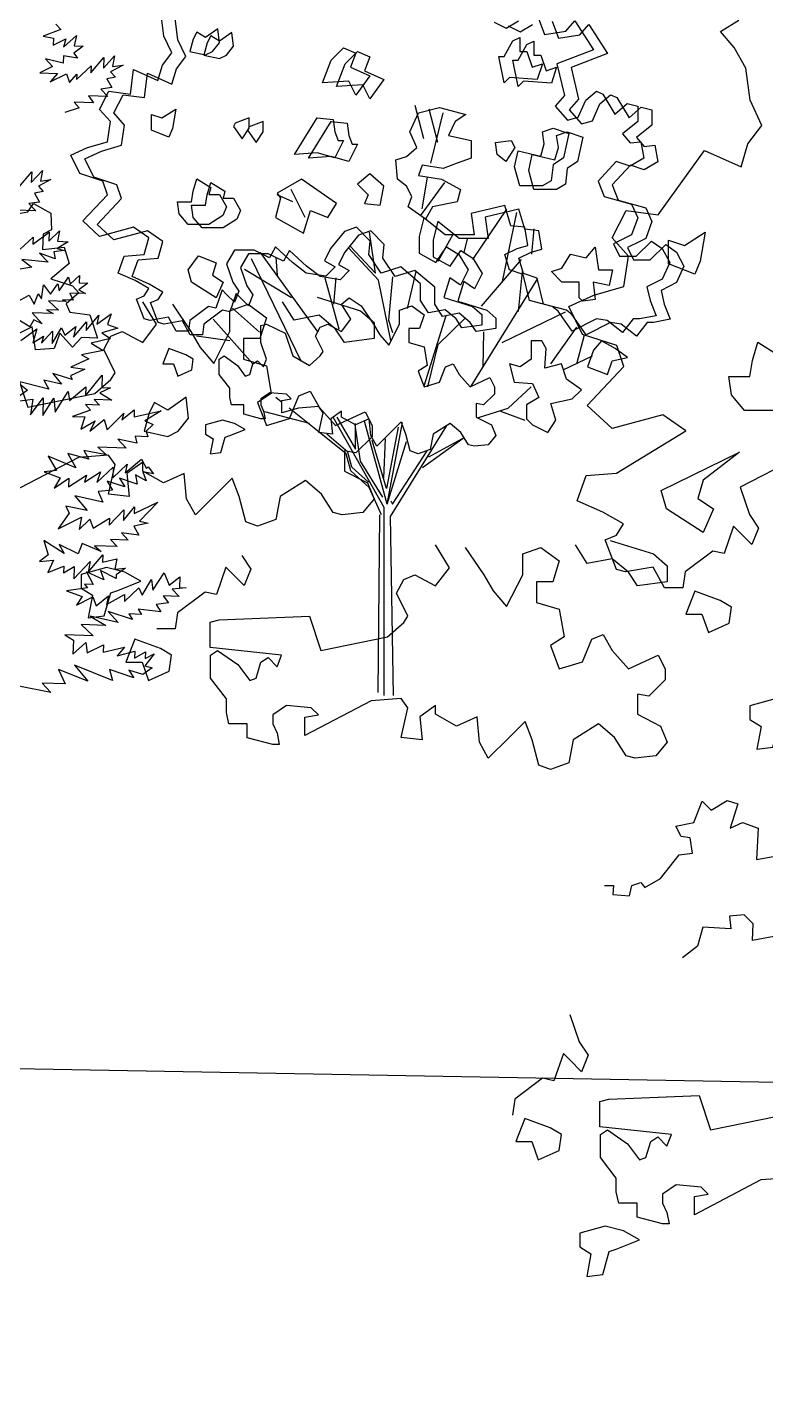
# Model space of a CAD drawing. Header units: inches. Extents: x -11 to 128, y 7 to 56.
# Drawn here: x 66.508 to 67.01, y 21.375 to 22.293 of the extents above; entities that cross this region are included whole.
import ezdxf

# ---------------------------------------------------------------- set-up
doc = ezdxf.new("R2010")
doc.units = ezdxf.units.IN
doc.header["$MEASUREMENT"] = 0
doc.layers.add('CAY', color=94, linetype='Continuous')
doc.layers.add('CAY-3', color=61, linetype='Continuous')
picture_1 = doc.add_image_def('image1.jpg', size_in_pixel=(1680, 1093))

# ---------------------------------------------------------------- blocks, each defined once
blk = doc.blocks.new('A$C76451831')
at = {"layer": 'CAY'}
for p, q in [((6028.7, 1064.2), (6002.1, 1054.3)), ((6021.3, 1072.2), (6028.7, 1064.2)), ((6002.1, 1054.3), (6017.8, 1051)), ((6017.8, 1051), (6017.5, 1040.6)), ((6017.5, 1040.6), (6036.4, 1050.3)), ((6033.2, 1037.3), (6052.4, 1055.2)), ((6036.4, 1050.3), (6033.2, 1037.3)), ((6052.4, 1055.2), (6049.1, 1039.5)), ((6032.8, 1024.2), (6032.4, 1013.3)), ((6053.9, 1020.7), (6032.8, 1024.2)), ((6062.7, 1039), (6048.8, 1028.6)), ((6048.8, 1028.6), (6053.9, 1020.7)), ((6049.1, 1039.5), (6062.7, 1039)), ((6074.5, 998.7), (6093.9, 1022)), ((6093.3, 1005.7), (6110.2, 1024.2)), ((6093.9, 1022), (6093.3, 1005.7)), ((6110.2, 1024.2), (6107, 1008)), ((2228.3, 971.5), (2215.1, 1021.6)), ((2217.8, 939.8), (2236.3, 1016.3)), ((6016.3, 1008.4), (5997.4, 998.7)), ((6005.9, 1019.7), (6016.3, 1008.4)), ((6032.4, 1013.3), (6005.9, 1019.7)), ((6052.8, 988.6), (6074.8, 1009.1)), ((6074.8, 1009.1), (6074.5, 998.7)), ((6122.9, 1010.1), (6104, 1000.4)), ((6107, 1008), (6122.9, 1010.1)), ((5997.4, 998.7), (6024.1, 997.7)), ((6024.1, 997.7), (6012.8, 985)), ((6012.8, 985), (6037.3, 997.3)), ((6037.3, 997.3), (6042.2, 983.9)), ((6042.2, 983.9), (6053.1, 996.7)), ((6053.1, 996.7), (6052.8, 988.6)), ((6111.4, 992), (6098.2, 989.7)), ((6098.2, 989.7), (6105.9, 976.3)), ((6104, 1000.4), (6111.4, 992)), ((6070.5, 963.9), (6078.3, 953.2)), ((6099.9, 962.9), (6070.5, 963.9)), ((6105.9, 976.3), (6089.5, 974.1)), ((6089.5, 974.1), (6099.9, 962.9)), ((6056.8, 945.8), (6035.2, 938.9)), ((6078.3, 953.2), (6048.9, 954.2)), ((6048.9, 954.2), (6056.8, 945.8)), ((2027.8, 857.9), (2006.6, 900.2)), ((2201.9, 860.6), (2238.9, 910.7)), ((2204.6, 871.1), (2212.5, 918.7)), ((2009.3, 881.7), (1985.5, 892.2)), ((2281, 794.5), (2332.5, 870.4)), ((2326.2, 761), (2347.8, 865.6)), ((2491.6, 827), (2512.8, 868.3)), ((2512.8, 868.3), (2561.2, 861.8)), ((2370.1, 802.5), (2374.1, 840.9)), ((2134, 774), (2125.3, 835.7)), ((2228.6, 791.9), (2251.7, 832.8)), ((2268, 805.1), (2272.9, 825.9)), ((2516.4, 799.3), (2491.6, 827)), ((2047.7, 684.5), (1960.2, 805.1)), ((1985.8, 770.9), (1983.8, 797.9)), ((2138.7, 763.4), (2093.5, 812.2)), ((2095.8, 814.5), (2134, 774)), ((2509.3, 753.8), (2516.4, 799.3)), ((2007, 736.3), (1936.2, 779.1)), ((2022.3, 639.8), (1946.8, 795.6)), ((2294.3, 724.1), (2354.9, 794.5)), ((2079.1, 689), (2057.9, 766.3)), ((2071.1, 726.8), (2074.5, 766.9)), ((2157.5, 671.8), (2138.7, 763.4)), ((2159.9, 768.1), (2154, 702.8)), ((2182.7, 720.5), (2195.7, 776.4)), ((2278.7, 602.9), (2379.6, 765.8)), ((2350.1, 715.8), (2356.4, 776.4)), ((2426.2, 723.2), (2463.9, 740.3)), ((2463.9, 740.3), (2509.3, 753.8)), ((1958.8, 684.4), (1917.8, 720.8)), ((2325.4, 669), (2421.3, 715.4)), ((2446.8, 681.3), (2426.2, 723.2)), ((1948.8, 636.8), (1888.7, 704)), ((2154, 702.8), (2159.9, 684)), ((2207.6, 603.7), (2240.9, 709.9)), ((2228.7, 665.9), (2269.2, 705.2)), ((1914.2, 671.4), (1863.5, 678.5)), ((2296.7, 631.7), (2297.9, 685.1)), ((2399.3, 636.8), (2438.6, 692.2)), ((2438.6, 636.8), (2450, 680.8)), ((2498.7, 664.2), (2446.8, 681.3)), ((2213.4, 601.8), (2228.7, 665.9)), ((2509.3, 632.9), (2498.7, 664.2)), ((2417.8, 627.7), (2461.8, 648.6)), ((2334.4, 569.5), (2369.4, 602.2)), ((1991.5, 579.5), (1983.4, 586)), ((2034.5, 546.7), (1966.9, 564.4)), ((2041.2, 539.6), (2003.7, 569.7)), ((2147.3, 419.7), (2069.9, 556)), ((2075.8, 556.2), (2104.1, 507.8)), ((2289.6, 555.4), (2334.4, 569.5)), ((2323, 565.2), (2360, 551.4)), ((2089.9, 500.7), (2041.2, 539.6)), ((2102.9, 544.4), (2111.2, 489.7)), ((2104.1, 507.8), (2104.1, 546.7)), ((2151.6, 424.8), (2117.3, 549.9)), ((2168.2, 540.8), (2150.5, 448.4)), ((2151.6, 424.8), (2175, 548.1)), ((2156.8, 405.9), (2241.3, 542.4)), ((2092.3, 503.1), (2060.4, 530.2)), ((2150.5, 448.4), (2129.2, 520.8)), ((2146.9, 463.7), (2149.3, 523.1)), ((2151.6, 424.8), (2181.2, 519.2)), ((2205.1, 479.9), (2266.8, 524.3)), ((2214.5, 496), (2264.5, 523.1)), ((2096.6, 475.1), (2089.9, 500.7)), ((2098.2, 480.3), (2092.3, 503.1)), ((2159.9, 424.8), (2212.2, 505.4)), ((2124.5, 449.6), (2096.6, 475.1)), ((2123.3, 457.8), (2098.2, 480.3)), ((2111.2, 489.7), (2144.6, 435.4)), ((2143, 408.3), (2124.5, 449.6)), ((2157.5, 429.5), (2159.9, 424.8)), ((2147.3, 135.4), (2147.3, 419.7)), ((2138.3, 140.1), (2140.6, 408.3)), ((2161.5, 135.4), (2156.8, 405.9))]:
    blk.add_line(p, q, dxfattribs=at)
for points in [[(2334.4, 1147.6), (2352.9, 1138.5), (2371.4, 1149.9)], [(2401.2, 1154.7), (2410.7, 1129.1), (2442.9, 1133.8), (2456.7, 1149.9), (2484.6, 1105.9), (2429.6, 1084.7), (2441, 1036.7), (2426.8, 1020.6), (2445.3, 999.7), (2461.8, 1004.1), (2473.2, 1029.6), (2489.3, 1043.4), (2498.7, 1039.1), (2517.2, 1008.8), (2535.7, 1024.9), (2551.8, 1020.6), (2551.8, 997.4), (2528.6, 978.9), (2540, 965.1), (2556.1, 967.1), (2560.8, 941.9), (2540, 930.1), (2519.2, 937.2), (2491.7, 907.3), (2500.7, 884.1), (2542.4, 872.7), (2551.8, 851.9), (2542.4, 826.3), (2533.3, 821.6), (2514.8, 812.5), (2523.9, 794.1), (2549.4, 794.1), (2572.6, 816.9), (2588.7, 805.5), (2600.1, 784.6), (2588.7, 759.5), (2565.6, 747.7), (2570.3, 726.8), (2579.3, 704), (2554.2, 699.3), (2544.7, 699.3), (2528.6, 678.5), (2505.4, 696.9), (2489.3, 699.3), (2452.3, 680.8), (2431.5, 710.7), (2422.5, 717.8), (2387.9, 726.8), (2378.5, 766.1), (2357.6, 773.2), (2350.9, 796.4), (2369.4, 805.5), (2385.5, 810.2), (2380.8, 837.7), (2360, 840.1), (2350.9, 870.4), (2299.8, 858.6), (2304.6, 826.3), (2260.5, 826.3), (2228.3, 851.9), (2221.2, 824), (2221.2, 798.4), (2246.8, 784.6), (2262.9, 807.8), (2281.4, 796.4), (2295.5, 773.2), (2283.7, 750), (2267.6, 761.4), (2258.6, 731.5), (2302.2, 717.8), (2316, 706), (2316, 689.9), (2286.1, 685.5), (2277, 699.3), (2260.5, 713.1), (2235.4, 708.3), (2223.6, 726.8), (2223.6, 752.4), (2193.7, 777.9), (2163.8, 768.5), (2145.4, 796.4), (2147.3, 816.9), (2126.9, 837.7), (2108.4, 831), (2087.6, 805.5), (2078.1, 787), (2094.3, 777.9), (2080.5, 763.8), (2050.6, 768.5), (2029.8, 784.6), (2004.2, 807.8), (1995.2, 791.7), (1972, 803.1), (1942.1, 803.1), (1930.3, 782.3), (1939.8, 754.7), (1948.8, 741), (1942.1, 724.5), (1930.3, 736.3), (1923.7, 742.9), (1914.2, 715.4), (1902.8, 717.8), (1874.9, 696.9), (1872.6, 680.8), (1854.1, 680.8), (1842.7, 701.7), (1814.8, 696.9), (1805.7, 699.3), (1794.3, 729.2), (1805.7, 733.9), (1812.8, 745.3), (1792, 757.1), (1766.4, 768.5), (1775.5, 794.1), (1805.7, 796.4), (1812.8, 821.6), (1789.6, 837.7), (1738.5, 824), (1713.4, 847.2), (1750.3, 886.5), (1743.2, 907.3), (1708.6, 918.7), (1694.9, 946.6), (1720, 958), (1750.3, 967.1), (1755, 997.4), (1738.5, 1015.9), (1752.7, 1043.4), (1784.9, 1039.1), (1789.6, 1076), (1826.6, 1059.5), (1833.2, 1082.7), (1847.4, 1101.2), (1835.6, 1126.7), (1831.3, 1159)], [(1595.2, 903.7), (1614.6, 927.1), (1614, 910.8), (1631, 929.2), (1627.7, 913), (1643.6, 915.2), (1624.7, 905.4), (1632.1, 897), (1618.9, 894.7), (1626.6, 881.3), (1610.2, 879.2), (1620.7, 867.9), (1591.3, 868.9)], [(1597.4, 810.2), (1616.6, 828.2), (1616.2, 817.7), (1640.9, 835.5), (1640.4, 822.3), (1656.8, 837.6), (1653.5, 821.9), (1669.8, 821.3), (1653.1, 811), (1663.9, 807.9), (1648, 805.8), (1649.9, 795.3), (1626.6, 803.8), (1639.3, 790.2), (1599.5, 794.3), (1615, 782.9), (1590.8, 778.7)], [(1591.9, 730.6), (1610.8, 740.4), (1618.5, 727), (1624.5, 742.7), (1629.2, 734.8), (1632.6, 756), (1643, 742), (1654, 757.9), (1656.3, 747), (1670.2, 767.8), (1672.6, 757.3), (1686.6, 770), (1686.2, 759.1), (1699.3, 758.6), (1685.9, 748.7), (1696.1, 742.9), (1672.1, 743.7), (1677.2, 733.1), (1661.3, 733.7), (1666.6, 730.8), (1639.9, 731.7), (1655.3, 717.6), (1636.8, 718.2), (1647, 712.9), (1615.3, 714), (1630.6, 697.1), (1617.6, 703), (1611.9, 692.8), (1593.7, 703.8)], [(1598, 672), (1622.6, 689.7), (1616.4, 668.6), (1632.6, 678.5), (1629.6, 668.1), (1646.1, 686.1), (1645.4, 667.6), (1659.8, 691.1), (1664.9, 680), (1681.2, 693.1), (1677.9, 676.9), (1697.3, 700.2), (1696.8, 687.1), (1716.2, 710.4), (1713, 696.9), (1734.9, 712.5), (1729.3, 696.4), (1745, 690.8), (1720.7, 683.5), (1733.6, 674.9), (1704.3, 668.2), (1722.5, 656.7), (1690.1, 650.1), (1700.8, 644.3), (1673.6, 631.7), (1694.8, 628.7), (1673.2, 618.6), (1675.7, 613), (1646.5, 622.2), (1659.6, 605.9), (1633, 611.8), (1640.7, 598.4), (1590.4, 611), (1608.5, 596.8), (1583.9, 579.1), (1616.2, 583.4), (1612.6, 559.5), (1632.1, 585.5), (1631.2, 558.8), (1648, 585), (1649.9, 563.6), (1669.6, 594.7), (1671.9, 581.4), (1696.6, 601.9), (1696.1, 588.3), (1721.2, 619.6), (1720.6, 601), (1733.7, 600.6), (1717.6, 593), (1735.8, 581.9), (1709.1, 582.8), (1716.9, 574.4), (1695.7, 575.2), (1703.5, 566.7), (1676.5, 557.2), (1695, 556.6), (1688.9, 538.2), (1710.7, 550.6), (1702.4, 535), (1724.3, 552.8), (1728.8, 536.8), (1753.7, 562.3), (1750.6, 551.9), (1769.7, 567.1), (1769.3, 556.7), (1810, 565.7), (1785.4, 550.7), (1798.4, 544.8), (1787.6, 534.8), (1790, 526.5), (1771, 527.2), (1773.4, 516.7), (1744.6, 522.7), (1757.2, 509.1), (1714.7, 510.6), (1727.4, 499.2), (1693.2, 505.9), (1700.9, 492.5), (1669.1, 501.3), (1681.4, 479.5), (1639.5, 497.3), (1652.3, 475.6), (1633.6, 473.5), (1657.4, 464.5), (1648.7, 449), (1670.5, 464.1), (1670, 450.9), (1697.4, 468.6), (1694.3, 457.8), (1718.8, 473.3), (1712.8, 457.1), (1737.7, 480.3), (1737.1, 464.5), (1759.1, 485), (1755.9, 472), (1780.7, 492.4), (1788.3, 478.5), (1790.7, 481.2), (1798.5, 470.5), (1782.7, 473.7), (1787.7, 460), (1771.7, 468.7), (1773.9, 455), (1747.5, 464.1), (1755.2, 450.7), (1728.8, 459.3), (1736.5, 445.9), (1715.1, 443.9), (1722.2, 427.8), (1680, 437), (1698.2, 415), (1666.3, 421.6), (1671.3, 411), (1654.7, 387.5), (1689.7, 404.9), (1686.3, 386.4), (1702.7, 401.7), (1707.7, 388.4), (1732.3, 403.4), (1731.9, 392.6), (1754, 415.8), (1753.4, 400), (1770, 420.7), (1769.7, 410.3), (1805.2, 427.6), (1777.4, 399.1), (1790.4, 396), (1769, 391.3), (1776.7, 377.8), (1750.1, 381.5), (1760.6, 370.2), (1733.8, 371.2), (1743.9, 360.4), (1709.5, 361.6), (1719.6, 353.1), (1691, 365), (1685, 349.3), (1656.1, 363.5), (1663.8, 350.1), (1632.7, 369.7), (1639.7, 348.2), (1626.2, 337.8), (1647.6, 339.7), (1638.8, 321.5), (1663.1, 331), (1662.7, 320.6), (1679, 330.5), (1678.3, 311.9), (1703.2, 337.8), (1700, 322), (1722.2, 348), (1721.8, 337.1), (1743.2, 341.8), (1740, 326.1), (1756.3, 327.8), (1742.4, 317.8), (1742.2, 312.4), (1718.6, 324.1), (1723.6, 310.3), (1697.2, 322.1), (1707.5, 303.2), (1694.3, 303.7), (1699.1, 298), (1667.2, 293.7), (1691, 285.2), (1682.3, 271.9), (1706.8, 284.6), (1711.8, 270.9), (1730.9, 286.1), (1727.7, 273), (1755, 287.9), (1754.6, 277.5), (1776.6, 298.1), (1781.7, 287), (1795.6, 310.5), (1797.8, 294.6), (1814.6, 320.8), (1822.1, 301.9), (1838.4, 314.5), (1837.8, 298.6), (1848.2, 298.3), (1826.8, 296.3), (1837.3, 285.1), (1813.3, 285.9), (1821.1, 275.2), (1802.5, 273.1), (1809.8, 262), (1775.5, 265.9), (1780.6, 258), (1761.6, 258.7), (1766.8, 250.4), (1730.1, 262.5), (1745.3, 245.7), (1703.1, 255.3), (1726.6, 241.3), (1689.5, 242.6), (1707.5, 225.7), (1664.9, 227.2), (1677.8, 219), (1677, 197.7), (1696.2, 215.6), (1698.4, 199.7), (1722.9, 212), (1722.5, 201.1), (1754.9, 208.2), (1743.6, 195.4), (1770.5, 202.2), (1770.2, 191.8), (1786.4, 201.6), (1786, 191.2), (1799.9, 198.4), (1785.6, 180.3), (1796.4, 177.2), (1782.5, 167.3), (1761.4, 173.5), (1769.1, 162.3), (1732.4, 174.5), (1736.8, 158), (1679.2, 181.3), (1699.6, 157), (1654.9, 174.5), (1665, 152.8), (1630.2, 154), (1643.3, 140), (1592.9, 149.9)]]:
    blk.add_lwpolyline(points, dxfattribs=at)
for points in [[(1919.5, 1116.7), (1916.9, 1137.8), (1898.4, 1124.6), (1885.2, 1132.5), (1880, 1122), (1874.7, 1103.5), (1898.4, 1098.2), (1909, 1103.5)], [(2362.9, 1119.3), (2373.5, 1124.6), (2373.5, 1103.5), (2384.1, 1103.5), (2392, 1079.7), (2407.8, 1085), (2399.9, 1061.2), (2357.7, 1063.9), (2349.7, 1055.9), (2341.8, 1095.6), (2349.7, 1095.6)], [(2088.5, 1090.3), (2106.9, 1108.8), (2125.4, 1100.8), (2117.5, 1079.7), (2146.5, 1066.5), (2125.4, 1037.5), (2114.9, 1058.6), (2075.3, 1055.9)], [(2209.9, 855.3), (2183.5, 873.8), (2188.8, 889.6), (2180.8, 905.5), (2167.6, 916), (2165, 945.1), (2180.8, 950.3), (2196.7, 963.5), (2186.1, 987.3), (2199.3, 1016.3), (2231, 1024.3), (2270.6, 1013.7), (2254.7, 1003.1), (2244.2, 982), (2278.5, 974.1), (2278.5, 947.7), (2257.4, 939.8), (2236.3, 931.9), (2204.6, 937.1), (2199.3, 921.3), (2233.6, 916), (2262.7, 900.2), (2257.4, 881.7), (2220.4, 873.8)], [(1795.5, 989.9), (1795.5, 1013.7), (1811.3, 1008.4), (1832.5, 1021.6), (1827.2, 992.6), (1821.9, 979.4)], [(1943.3, 995.2), (1940.7, 989.9), (1953.9, 971.5), (1964.4, 987.3), (1964.4, 1003.1)], [(2054.1, 982), (2067.3, 1003.1), (2091.1, 1000.5), (2093.7, 982), (2099, 968.8), (2106.9, 968.8), (2093.7, 942.4), (2067.3, 950.3), (2033, 947.7)], [(2365.6, 929.2), (2370.9, 953), (2405.2, 945.1), (2410.4, 963.5), (2407.8, 982), (2423.6, 987.3), (2447.4, 979.4), (2439.5, 942.4), (2423.6, 931.9), (2421, 908.1), (2407.8, 900.2), (2373.5, 900.2)], [(2318.1, 953), (2315.4, 971.5), (2339.2, 974.1), (2344.5, 963.5), (2331.3, 942.4)], [(2141.2, 876.4), (2146.5, 905.5), (2125.4, 923.9), (2106.9, 908.1), (2122.8, 892.2), (2117.5, 879)], [(1903.7, 887), (1919.5, 887), (1930.1, 868.5), (1924.8, 855.3), (1903.7, 842.1), (1872, 842.1), (1858.8, 857.9), (1856.2, 876.4), (1877.3, 876.4), (1880, 892.2), (1885.2, 910.7), (1906.4, 897.5)], [(2062.1, 857.9), (2075.3, 879), (2022.5, 916), (1985.5, 894.9), (1990.8, 887), (1982.9, 857.9), (2025.1, 834.2), (2035.7, 868.5)], [(2577.1, 788.1), (2577.1, 823.8), (2600.8, 815.8), (2632.5, 835.6), (2624.6, 792.1), (2616.7, 772.3)], [(1856.2, 760.2), (1850.9, 778.7), (1866.8, 799.8), (1893.2, 789.3), (1887.9, 770.8), (1903.7, 760.2), (1893.2, 736.5)], [(2415.7, 781.4), (2428.9, 802.5), (2452.7, 797.2), (2465.9, 813), (2471.2, 778.7), (2492.3, 778.7), (2487, 755), (2463.2, 760.2), (2465.9, 733.8), (2447.4, 731.2), (2442.1, 736.5), (2442.1, 760.2), (2415.7, 760.2), (2399.9, 776.1)], [(1999.5, 590.8), (1974.4, 593.1), (1960.6, 583.7), (1960.6, 574.6), (1964.9, 565.2), (1967.3, 553.8), (1960.6, 553.8), (1935.1, 560.5), (1935.1, 574.6), (1916.6, 574.6), (1914.2, 586), (1914.2, 599.8), (1898.1, 620.6), (1898.1, 643.8), (1905.2, 648.6), (1925.6, 634.4), (1937.4, 618.3), (1944.1, 620.6), (1948.8, 636.8), (1955.9, 641.5), (1964.9, 632), (1969.6, 643.8), (1960.6, 669), (1960.6, 694.6), (1969.6, 696.9), (1997.6, 683.2), (2009, 648.6), (2034.5, 634.4), (2050.6, 648.6), (2054.9, 655.2), (2043.5, 678.5), (2050.6, 692.2), (2062, 696.9), (2082.9, 685.5), (2096.6, 704), (2082.9, 726.8), (2094.3, 736.3), (2112.7, 724.5), (2131.2, 696.9), (2140.6, 680.8), (2154.4, 664.7), (2170.5, 696.9), (2170.5, 717.8), (2189, 724.5), (2207.5, 710.7), (2200.8, 689.9), (2184.3, 689.9), (2184.3, 669), (2207.5, 662.3), (2212.2, 634.4), (2198.4, 625.4), (2207.5, 602.2), (2230.7, 609.2), (2240.1, 632), (2251.5, 636.8), (2260.5, 620.6), (2277, 602.2), (2306.9, 615.9), (2314, 602.2), (2314, 590.8), (2297.5, 574.6), (2286.1, 576.6), (2286.1, 556.2), (2309.3, 544.4), (2316, 528.2), (2304.6, 514.5), (2283.7, 512.1), (2274.7, 514.5), (2262.9, 533), (2246.8, 546.7), (2221.2, 530.6), (2216.9, 507.4), (2198.4, 500.7), (2186.6, 505), (2179.9, 530.6), (2172.9, 549.1), (2156.8, 533), (2135.9, 512.1), (2126.9, 528.2), (2124.5, 553.8), (2103.7, 544.4), (2082.9, 556.2), (2082.9, 565.2), (2066.7, 553.8), (2069.1, 530.6), (2048.3, 533), (2054.9, 562.8), (2048.3, 572.3), (2018, 569.9), (1992.8, 562.8), (1992.8, 581.3), (2006.6, 583.7)], [(2392.2, 660), (2385.5, 671.4), (2369.4, 671.4), (2369.4, 643.8), (2352.9, 632), (2336.8, 636.8), (2343.9, 609.2), (2371.4, 606.9), (2380.8, 586), (2362.3, 574.6), (2362.3, 553.8), (2371.4, 544.4), (2394.6, 533), (2406.4, 551.4), (2399.3, 576.6), (2431.5, 583.7), (2445.3, 597.4), (2422.5, 613.6), (2415.4, 636.8), (2389.8, 630.1)], [(2475.5, 671.4), (2463.7, 657.6), (2454.7, 632), (2484.6, 620.6), (2491.7, 641.5), (2514.8, 646.2), (2496.4, 660)], [(1809, 206.5), (1770.6, 220.7), (1757.1, 185.9), (1781.3, 185.9), (1791.3, 158.2), (1822.5, 172.3), (1826.1, 196.5)]]:
    blk.add_lwpolyline(points, close=True, dxfattribs=at)
at = {"layer": 'CAY-3'}
for p, q in [((2655.3, 1139), (2683, 1156.1)), ((2676, 1114.8), (2655.3, 1139)), ((2693.6, 1083.6), (2676, 1114.8)), ((2700.1, 1035.2), (2693.6, 1083.6)), ((2717.8, 996.9), (2700.1, 1035.2)), ((2696.6, 969.1), (2717.8, 996.9)), ((2686.6, 934.3), (2696.6, 969.1)), ((2561.2, 861.8), (2631.1, 959.1)), ((2631.1, 959.1), (2686.6, 934.3)), ((6577.4, 899), (6564.2, 949.2)), ((6416.3, 659.8), (6481.8, 639.1)), ((6173.4, 618.5), (6152.8, 652.7)), ((6197.6, 649.2), (6225.3, 607.9)), ((6284.2, 639.1), (6312, 649.2)), ((6284.2, 607.9), (6284.2, 639.1)), ((6312, 649.2), (6339.7, 628.5)), ((6381.5, 625), (6363.8, 652.7)), ((6481.8, 639.1), (6502.4, 621.4)), ((2453.9, 573.9), (2509.3, 632.9)), ((6152.8, 590.8), (6173.4, 618.5)), ((6339.7, 628.5), (6329.6, 597.3)), ((6419.3, 632.1), (6381.5, 625)), ((6444, 611.4), (6419.3, 632.1)), ((6502.4, 621.4), (6502.4, 597.3)), ((6093.8, 580.2), (6104.4, 600.8)), ((6104.4, 600.8), (6121.5, 607.9)), ((6121.5, 607.9), (6152.8, 590.8)), ((6225.3, 607.9), (6239.4, 583.7)), ((6260.1, 559.5), (6284.2, 607.9)), ((6304.9, 597.3), (6304.9, 566)), ((6329.6, 597.3), (6304.9, 597.3)), ((6457.6, 590.8), (6444, 611.4)), ((6502.4, 597.3), (6457.6, 590.8)), ((2491.6, 539.1), (2453.9, 573.9)), ((6110.9, 545.4), (6093.8, 580.2)), ((6239.4, 583.7), (6260.1, 559.5)), ((2568.3, 559.8), (2491.6, 539.1)), ((2603, 535.6), (2568.3, 559.8)), ((6304.9, 566), (6339.7, 556)), ((6339.7, 556), (6346.7, 514.1)), ((2498.1, 471.6), (2603, 535.6)), ((5961.9, 545.3), (5979, 493.4)), ((6080.2, 514.1), (6104.4, 535.3)), ((6104.4, 535.3), (6110.9, 545.4)), ((5979, 493.4), (6080.2, 514.1)), ((6346.7, 514.1), (6326.1, 500.5)), ((6388.6, 510.6), (6405.7, 517.6)), ((6405.7, 517.6), (6419.3, 493.4)), ((86.7, 510.8), (100.8, 469.5)), ((2797, 507.9), (2685, 450.4)), ((6326.1, 500.5), (6339.7, 465.7)), ((6374.5, 476.3), (6388.6, 510.6)), ((6419.3, 493.4), (6444, 465.7)), ((2452.7, 468.1), (2498.1, 471.6)), ((6339.7, 465.7), (6374.5, 476.3)), ((6444, 465.7), (6488.8, 486.4)), ((6488.8, 486.4), (6499.5, 465.7)), ((76.8, 451.7), (62.5, 410.5)), ((86.7, 441.8), (76.8, 451.7)), ((100.8, 469.5), (114.4, 448.9)), ((2439.1, 429.8), (2452.7, 468.1)), ((2685, 450.4), (2699.2, 409.1)), ((6499.5, 465.7), (6499.5, 448.6)), ((104.4, 424.1), (86.7, 441.8)), ((114.4, 448.9), (104.4, 424.1)), ((2477.5, 412.7), (2439.1, 429.8)), ((6499.5, 448.6), (6474.7, 424.4)), ((45.4, 414.1), (3.5, 382.8)), ((62.5, 410.5), (45.4, 414.1)), ((2508.7, 395), (2477.5, 412.7)), ((2699.2, 409.1), (2712.7, 388.5)), ((6055.5, 417.4), (5954.9, 364.8)), ((6100.9, 420.9), (6055.5, 417.4)), ((6110.9, 406.7), (6100.9, 420.9)), ((6152.8, 410.3), (6128.6, 393.2)), ((6152.8, 396.7), (6152.8, 410.3)), ((6457.6, 427.4), (6457.6, 396.7)), ((6474.7, 424.4), (6457.6, 427.4)), ((145.6, 382.8), (281.8, 388.3)), ((281.8, 388.3), (298.9, 336.4)), ((2498.1, 377.9), (2508.7, 395)), ((2675.1, 391.3), (2660.8, 350.1)), ((2685, 381.4), (2675.1, 391.3)), ((2712.7, 388.5), (2702.7, 363.7)), ((6100.9, 361.9), (6110.9, 406.7)), ((6128.6, 393.2), (6132.1, 358.4)), ((6184, 379), (6152.8, 396.7)), ((6215.3, 393.2), (6184, 379)), ((6218.8, 354.8), (6215.3, 393.2)), ((6457.6, 396.7), (6492.4, 379)), ((3.5, 382.8), (0, 358.6)), ((132.1, 379.3), (145.6, 382.8)), ((132.1, 340.9), (132.1, 379.3)), ((2481, 370.8), (2498.1, 377.9)), ((2498.1, 326), (2481, 370.8)), ((2488.6, 369.9), (2554, 349.3)), ((2702.7, 363.7), (2685, 381.4)), ((6287.8, 386.1), (6263.6, 361.9)), ((6298.4, 358.4), (6287.8, 386.1)), ((6398.6, 382.6), (6360.3, 358.4)), ((6422.8, 361.9), (6398.6, 382.6)), ((6492.4, 379), (6502.4, 354.8)), ((298.9, 336.4), (400.1, 357.1)), ((2245.7, 328.6), (2225, 362.9)), ((2269.8, 359.3), (2297.6, 318)), ((2356.5, 349.3), (2384.2, 359.3)), ((2356.5, 318), (2356.5, 349.3)), ((2384.2, 359.3), (2411.9, 338.7)), ((2453.8, 335.1), (2436.1, 362.9)), ((2554, 349.3), (2574.7, 331.6)), ((2643.7, 353.7), (2601.9, 322.4)), ((2660.8, 350.1), (2643.7, 353.7)), ((6132.1, 358.4), (6100.9, 361.9)), ((6232.4, 330.6), (6218.8, 354.8)), ((6263.6, 361.9), (6232.4, 330.6)), ((6308.4, 320), (6298.4, 358.4)), ((6360.3, 358.4), (6353.8, 323.6)), ((6440.5, 334.2), (6422.8, 361.9)), ((6502.4, 354.8), (6485.3, 334.2)), ((240, 329.4), (132.1, 340.9)), ((132.7, 329.4), (143.3, 336.4)), ((132.7, 294.5), (132.7, 329.4)), ((143.3, 336.4), (173.9, 315.2)), ((232.9, 311.7), (240, 329.4)), ((1908, 329.4), (1893.8, 288.2)), ((1917.9, 319.4), (1908, 329.4)), ((1932.1, 347.2), (1945.6, 326.5)), ((2225, 300.9), (2245.7, 328.6)), ((2411.9, 338.7), (2401.9, 307.4)), ((2491.5, 342.2), (2453.8, 335.1)), ((2516.3, 321.6), (2491.5, 342.2)), ((2553.5, 329.5), (2511.7, 322.4)), ((2570.6, 298.2), (2553.5, 329.5)), ((2574.7, 331.6), (2574.7, 307.4)), ((6454.1, 330.6), (6440.5, 334.2)), ((6485.3, 334.2), (6454.1, 330.6)), ((173.9, 315.2), (191.6, 291)), ((201.6, 294.5), (208.7, 318.7)), ((208.7, 318.7), (219.3, 325.8)), ((219.3, 325.8), (232.9, 311.7)), ((1935.6, 301.8), (1917.9, 319.4)), ((1945.6, 326.5), (1935.6, 301.8)), ((2166.1, 290.3), (2176.7, 310.9)), ((2176.7, 310.9), (2193.8, 318)), ((2193.8, 318), (2225, 300.9)), ((2297.6, 318), (2311.7, 293.8)), ((2332.3, 269.7), (2356.5, 318)), ((2377.2, 307.4), (2377.2, 276.1)), ((2401.9, 307.4), (2377.2, 307.4)), ((2511.7, 322.4), (2498.1, 326)), ((2529.9, 300.9), (2516.3, 321.6)), ((2574.7, 307.4), (2529.9, 300.9)), ((2601.9, 322.4), (2598.3, 298.2)), ((6326.1, 313.5), (6308.4, 320)), ((6353.8, 323.6), (6326.1, 313.5)), ((156.8, 263.3), (132.7, 294.5)), ((191.6, 291), (201.6, 294.5)), ((1876.7, 291.7), (1834.8, 260.5)), ((1893.8, 288.2), (1876.7, 291.7)), ((2183.2, 255.5), (2166.1, 290.3)), ((2311.7, 293.8), (2332.3, 269.7)), ((2598.3, 298.2), (2570.6, 298.2)), ((2377.2, 276.1), (2411.9, 266.1)), ((2411.9, 266.1), (2419, 224.2)), ((156.8, 242.6), (156.8, 263.3)), ((247, 253.3), (226.4, 239.1)), ((284.8, 249.7), (247, 253.3)), ((375.4, 260.4), (274.7, 207.8)), ((295.4, 239.1), (284.8, 249.7)), ((420.8, 263.9), (375.4, 260.4)), ((1834.8, 260.5), (1831.3, 236.3)), ((1884.4, 246.4), (1898, 249.9)), ((1884.4, 208.1), (1884.4, 246.4)), ((1898, 249.9), (2034.2, 255.5)), ((2034.2, 255.5), (2051.3, 203.6)), ((2152.5, 224.2), (2176.7, 245.5)), ((2176.7, 245.5), (2183.2, 255.5)), ((160.4, 225.5), (156.8, 242.6)), ((188.1, 225.5), (160.4, 225.5)), ((188.1, 204.3), (188.1, 225.5)), ((226.4, 239.1), (226.4, 225.5)), ((226.4, 225.5), (232.9, 211.4)), ((274.7, 235.6), (295.4, 239.1)), ((274.7, 207.8), (274.7, 235.6)), ((1831.3, 236.3), (1803.5, 236.3)), ((2460.9, 220.7), (2478, 227.8)), ((2478, 227.8), (2491.5, 203.6)), ((232.9, 211.4), (236.4, 194.3)), ((1992.3, 196.5), (1884.4, 208.1)), ((2051.3, 203.6), (2152.5, 224.2)), ((2419, 224.2), (2398.4, 210.7)), ((2398.4, 210.7), (2411.9, 175.9)), ((2446.7, 186.5), (2460.9, 220.7)), ((226.4, 194.3), (188.1, 204.3)), ((236.4, 194.3), (226.4, 194.3)), ((1885, 196.5), (1895.6, 203.6)), ((1885, 161.7), (1885, 196.5)), ((1895.6, 203.6), (1926.3, 182.3)), ((1954, 161.7), (1961.1, 185.9)), ((1961.1, 185.9), (1971.7, 193)), ((1971.7, 193), (1985.3, 178.8)), ((1985.3, 178.8), (1992.3, 196.5)), ((2411.9, 175.9), (2446.7, 186.5)), ((2491.5, 203.6), (2516.3, 175.9)), ((2516.3, 175.9), (2561.1, 196.5)), ((2561.1, 196.5), (2571.7, 175.9)), ((1926.3, 182.3), (1944, 158.2)), ((2571.7, 175.9), (2571.7, 158.8)), ((1909.2, 130.4), (1885, 161.7)), ((1944, 158.2), (1954, 161.7)), ((2571.7, 158.8), (2547, 134.6)), ((1909.2, 109.8), (1909.2, 130.4)), ((2127.7, 127.5), (2027.1, 75)), ((2173.1, 131), (2127.7, 127.5)), ((2183.2, 116.9), (2173.1, 131)), ((2529.9, 137.5), (2529.9, 106.9)), ((2547, 134.6), (2529.9, 137.5)), ((1912.7, 92.7), (1909.2, 109.8)), ((1999.4, 120.4), (1978.8, 106.3)), ((1978.8, 106.3), (1978.8, 92.7)), ((2037.1, 116.9), (1999.4, 120.4)), ((2027.1, 102.7), (2047.8, 106.3)), ((2027.1, 75), (2027.1, 102.7)), ((2047.8, 106.3), (2037.1, 116.9)), ((2173.1, 72.1), (2183.2, 116.9)), ((2225, 120.4), (2200.9, 103.3)), ((2200.9, 103.3), (2204.4, 68.5)), ((2225, 106.9), (2225, 120.4)), ((2256.3, 89.2), (2225, 106.9)), ((2287.5, 103.3), (2256.3, 89.2)), ((2291.1, 65), (2287.5, 103.3)), ((2529.9, 106.9), (2564.7, 89.2)), ((1940.4, 92.7), (1912.7, 92.7)), ((1940.4, 71.5), (1940.4, 92.7)), ((1978.8, 92.7), (1985.3, 78.5)), ((2360.1, 96.2), (2335.9, 72.1)), ((2370.7, 68.5), (2360.1, 96.2)), ((2470.9, 92.7), (2432.6, 68.5)), ((2495.1, 72.1), (2470.9, 92.7)), ((2564.7, 89.2), (2574.7, 65)), ((1978.8, 61.4), (1940.4, 71.5)), ((1988.8, 61.4), (1978.8, 61.4)), ((1985.3, 78.5), (1988.8, 61.4)), ((2204.4, 68.5), (2173.1, 72.1)), ((2304.6, 40.8), (2291.1, 65)), ((2335.9, 72.1), (2304.6, 40.8)), ((2380.7, 30.2), (2370.7, 68.5)), ((2432.6, 68.5), (2426.1, 33.7)), ((2512.8, 44.3), (2495.1, 72.1)), ((2574.7, 65), (2557.6, 44.3)), ((2526.3, 40.8), (2512.8, 44.3)), ((2557.6, 44.3), (2526.3, 40.8)), ((2398.4, 23.7), (2380.7, 30.2)), ((2426.1, 33.7), (2398.4, 23.7))]:
    blk.add_line(p, q, dxfattribs=at)
for points in [[(6683.5, 1075.1), (6702, 1066.1), (6720.4, 1077.5)], [(6750.3, 1082.2), (6759.7, 1056.6), (6792, 1061.4), (6805.7, 1077.5), (6833.6, 1033.4), (6778.6, 1012.2), (6790, 964.2), (6775.9, 948.1), (6794.3, 927.3), (6810.8, 931.6), (6822.2, 957.2), (6838.4, 970.9), (6847.8, 966.6), (6866.3, 936.3), (6884.7, 952.4), (6900.9, 948.1), (6900.9, 924.9), (6877.7, 906.4), (6889.1, 892.7), (6905.2, 894.6), (6909.9, 869.5), (6889.1, 857.7), (6868.2, 864.7), (6840.7, 834.9), (6849.8, 811.7), (6891.4, 800.2), (6900.9, 779.4), (6891.4, 753.8), (6882.4, 749.1), (6863.9, 740.1), (6872.9, 721.6), (6898.5, 721.6), (6921.7, 744.4), (6937.8, 733), (6949.2, 712.2), (6937.8, 687), (6914.6, 675.2), (6919.3, 654.4), (6928.4, 631.5), (6903.2, 626.8), (6893.8, 626.8), (6877.7, 606), (6854.5, 624.5), (6838.4, 626.8), (6801.4, 608.3), (6780.6, 638.2), (6771.5, 645.3), (6736.9, 654.4), (6727.5, 693.7), (6706.7, 700.8), (6700, 724), (6718.5, 733), (6734.6, 737.7), (6729.9, 765.3), (6709, 767.6), (6700, 797.9), (6648.9, 786.1), (6653.6, 753.8), (6609.6, 753.8), (6577.4, 779.4), (6570.3, 751.5), (6570.3, 725.9), (6595.8, 712.2), (6611.9, 735.4), (6630.4, 724), (6644.6, 700.8), (6632.8, 677.6), (6616.7, 689), (6607.6, 659.1), (6651.2, 645.3), (6665, 633.5), (6665, 617.4), (6635.1, 613.1), (6626.1, 626.8), (6609.6, 640.6), (6584.4, 635.9), (6572.6, 654.4), (6572.6, 679.9), (6542.8, 705.5), (6512.9, 696), (6494.4, 724), (6496.4, 744.4), (6475.9, 765.3), (6457.5, 758.6), (6436.6, 733), (6427.2, 714.5), (6443.3, 705.5), (6429.6, 691.3), (6399.7, 696), (6378.8, 712.2), (6353.3, 735.4), (6344.3, 719.2), (6321.1, 730.6), (6291.2, 730.6), (6279.4, 709.8), (6288.8, 682.3), (6297.9, 668.5), (6291.2, 652), (6279.4, 663.8), (6272.8, 670.4), (6263.3, 643), (6251.9, 645.3), (6224, 624.5), (6221.6, 608.3), (6203.1, 608.3), (6191.7, 629.2), (6163.8, 624.5), (6154.8, 626.8), (6143.4, 656.7), (6154.8, 661.4), (6161.9, 672.8), (6141, 684.6), (6115.5, 696), (6124.5, 721.6), (6154.8, 724), (6161.9, 749.1), (6138.7, 765.3), (6087.6, 751.5), (6062.4, 774.7), (6099.4, 814), (6092.3, 834.9), (6057.7, 846.3), (6043.9, 874.2), (6069.1, 885.6), (6099.4, 894.6), (6104.1, 924.9), (6087.6, 943.4), (6101.7, 970.9), (6134, 966.6), (6138.7, 1003.6), (6175.6, 987), (6182.3, 1010.2), (6196.5, 1028.7), (6184.7, 1054.3), (6180.3, 1086.5)], [(5951.6, 783.4), (5979, 788.7), (5987.5, 801.3), (6013.8, 786.5), (6014.9, 761.2), (6002.2, 754.9), (6001.2, 731.7), (6033.9, 734.9), (6041.3, 710.6), (6013.8, 687.4), (6046.5, 676.9), (6056, 666.3), (6037, 649.4), (6042.3, 636.8), (6072.9, 632.6), (6084.5, 597.8), (6060.2, 598.8), (6046.5, 584), (6027.6, 605.1), (6019.1, 581.9), (5990.6, 579.8), (5985.4, 614.6), (5966.4, 605.1)], [(138.9, 705.6), (152.6, 705.6), (151.5, 691.9), (176.9, 689.8), (180, 705.6), (193.7, 709.9), (200.1, 702.5), (223.3, 716.2), (251.7, 752), (271.8, 754.2), (268.6, 777.4), (254.9, 779.5), (246.5, 795.3), (273.9, 800.6), (286.5, 833.3), (300.3, 819.5), (324.5, 834.3), (340.3, 829), (328.7, 792.1), (347.7, 800.6), (370.9, 792.1), (368.8, 744.7), (421.5, 754.2)], [(400.5, 629.7), (362.5, 622.3), (363.5, 647.6), (349.8, 661.3), (327.7, 659.2), (329.8, 640.3), (287.6, 642.4), (279.2, 613.9), (257, 596)]]:
    blk.add_lwpolyline(points, dxfattribs=at)
for points in [[(6268.6, 1044.2), (6266, 1065.3), (6247.5, 1052.1), (6234.3, 1060.1), (6229, 1049.5), (6223.7, 1031), (6247.5, 1025.7), (6258, 1031)], [(6712, 1046.9), (6722.6, 1052.1), (6722.6, 1031), (6733.1, 1031), (6741, 1007.2), (6756.9, 1012.5), (6748.9, 988.8), (6706.7, 991.4), (6698.8, 983.5), (6690.9, 1023.1), (6698.8, 1023.1)], [(6437.5, 1017.8), (6456, 1036.3), (6474.5, 1028.4), (6466.5, 1007.2), (6495.6, 994), (6474.5, 965), (6463.9, 986.1), (6424.3, 983.5)], [(6292.4, 922.8), (6289.7, 917.5), (6302.9, 899), (6313.5, 914.8), (6313.5, 930.7)], [(6403.2, 909.6), (6416.4, 930.7), (6440.2, 928), (6442.8, 909.6), (6448.1, 896.4), (6456, 896.4), (6442.8, 870), (6416.4, 877.9), (6382.1, 875.2)], [(6714.6, 856.8), (6719.9, 880.5), (6754.2, 872.6), (6759.5, 891.1), (6756.9, 909.6), (6772.7, 914.8), (6796.5, 906.9), (6788.5, 870), (6772.7, 859.4), (6770.1, 835.6), (6756.9, 827.7), (6722.6, 827.7)], [(6252.8, 814.5), (6268.6, 814.5), (6279.2, 796), (6273.9, 782.8), (6252.8, 769.6), (6221.1, 769.6), (6207.9, 785.5), (6205.3, 803.9), (6226.4, 803.9), (6229, 819.8), (6234.3, 838.3), (6255.4, 825.1)], [(1847.4, 650.5), (1821.8, 660), (1812.8, 636.8), (1828.9, 636.8), (1835.6, 618.3), (1856.4, 627.7), (1858.8, 643.8)], [(2739.4, 633.6), (2763.2, 633.6), (2779, 605.9), (2771.1, 586.1), (2739.4, 566.3), (2691.9, 566.3), (2672.1, 590.1), (2668.1, 617.8), (2699.8, 617.8), (2703.8, 641.6), (2711.7, 669.3), (2743.4, 649.5)], [(1921.3, 546.7), (1902.8, 551.4), (1877.3, 544.4), (1877.3, 530.6), (1888.7, 523.5), (1884.3, 500.7), (1900.5, 502.7), (1907.1, 525.9), (1914.2, 528.2), (1937.4, 537.7)], [(2573.8, 417.4), (2565.9, 445.1), (2684, 503), (2629.2, 460.9), (2621.3, 433.2), (2645.1, 417.4), (2629.2, 381.7)], [(6222, 476.6), (6218.1, 508.3), (6190.4, 488.5), (6170.6, 500.4), (6162.6, 484.6), (6154.7, 456.8), (6190.4, 448.9), (6206.2, 456.8)], [(56.6, 339.4), (18.3, 353.5), (4.7, 318.7), (28.9, 318.7), (38.9, 291), (70.2, 305.2), (73.7, 329.4)], [(2654.9, 279), (2616.6, 293.2), (2603, 258.3), (2627.2, 258.3), (2637.2, 230.6), (2668.5, 244.8), (2672, 269)], [(6125.5, 244), (6097.8, 251.1), (6059.5, 240.5), (6059.5, 219.9), (6076.6, 209.2), (6070.1, 175), (6094.3, 178), (6104.3, 212.8), (6114.9, 216.3), (6149.7, 230.5)], [(167.4, 183.7), (139.7, 190.7), (101.4, 180.1), (101.4, 159.5), (118.5, 148.9), (112, 114.6), (136.2, 117.6), (146.2, 152.4), (156.8, 155.9), (191.6, 170.1)], [(2765.8, 123.3), (2738.1, 130.3), (2699.7, 119.7), (2699.7, 99.1), (2716.8, 88.5), (2710.4, 54.3), (2734.5, 57.2), (2744.6, 92), (2755.2, 95.5), (2790, 109.7)]]:
    blk.add_lwpolyline(points, close=True, dxfattribs=at)

msp = doc.modelspace()

# ---------------------------------------------------------------- linework, layer by layer
msp.add_line((11.80074, 22.55984), (70.25366, 21.51914))

# ---------------------------------------------------------------- block references
at = {"layer": 'CAY', "xscale": 0.0004489089019145984, "yscale": 0.0004489089019145984, "zscale": 0.0004489089019145984}
for p in [(63.82489, 21.8133), (65.78675, 21.77831), (66.83775, 21.39341)]:
    msp.add_blockref('A$C76451831', p, dxfattribs=at)

# ---------------------------------------------------------------- pictures from other files: only their frames are drawn
image = msp.add_image(picture_1, insert=(12.49661, 7.37723), size_in_units=(74.4025, 48.40591))
image.dxf.flags = 6

doc.saveas('drawing.dxf')
